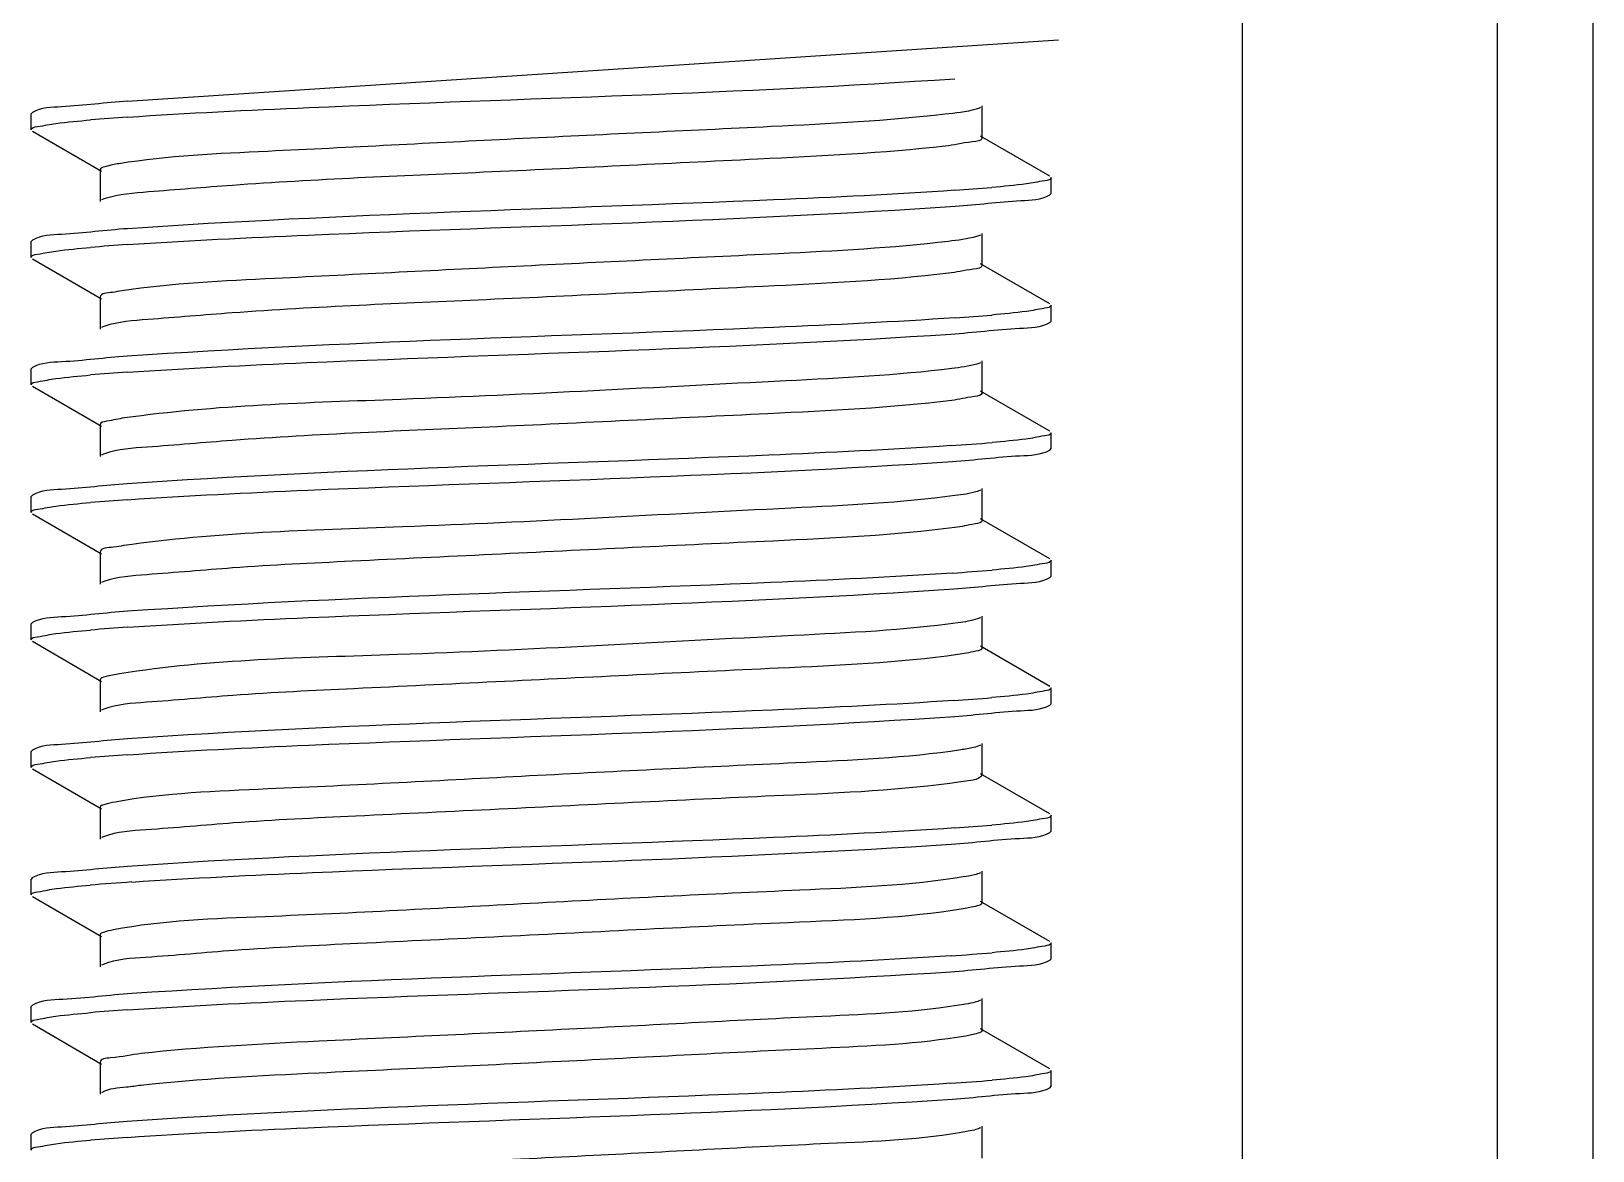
# Model space of a CAD drawing. Extents: x 1031190 to 1725648, y 733081 to 1571294.
# Drawn here: x 1139948 to 1140239.7, y 1215125.1 to 1215334.2 of the extents above; entities that cross this region are included whole.
import ezdxf

# ---------------------------------------------------------------- set-up
doc = ezdxf.new("R2010")
doc.units = 0
doc.header["$LTSCALE"] = 1000
doc.header["$MEASUREMENT"] = 0

msp = doc.modelspace()

# ---------------------------------------------------------------- linework, layer by layer
at = {"linetype": 'Continuous'}
for p, q in [((1140174.18, 1215988.29), (1140174.18, 1211247.26)), ((1140221.81, 1215988.29), (1140221.81, 1211247.26)), ((1140239.66, 1215988.29), (1140239.66, 1211247.26)), ((1139965.95, 1215321.12), (1140139.88, 1215332.55)), ((1139948.18, 1215319.01), (1139947.96, 1215318.75)), ((1139947.96, 1215315.78), (1139947.96, 1215318.75)), ((1139947.96, 1215315.78), (1139947.96, 1215318.75)), ((1140125.57, 1215314.29), (1140125.57, 1215320.24)), ((1139948.18, 1215315.52), (1139961.11, 1215308.03)), ((1140138.24, 1215307.11), (1140125.31, 1215314.59)), ((1139960.85, 1215308.34), (1139960.85, 1215302.38)), ((1140138.46, 1215303.87), (1140138.46, 1215306.85)), ((1140138.46, 1215303.87), (1140138.46, 1215306.85)), ((1140138.24, 1215303.61), (1140138.46, 1215303.87)), ((1139948.18, 1215295.2), (1139947.96, 1215294.94)), ((1139947.96, 1215291.96), (1139947.96, 1215294.94)), ((1139947.96, 1215291.96), (1139947.96, 1215294.94)), ((1140125.57, 1215290.48), (1140125.57, 1215296.43)), ((1139948.18, 1215291.7), (1139961.11, 1215284.22)), ((1140138.24, 1215283.3), (1140125.31, 1215290.78)), ((1139960.85, 1215284.52), (1139960.85, 1215278.57)), ((1140138.46, 1215280.06), (1140138.46, 1215283.03)), ((1140138.46, 1215280.06), (1140138.46, 1215283.03)), ((1140138.24, 1215279.8), (1140138.46, 1215280.06)), ((1139948.18, 1215271.39), (1139947.96, 1215271.13)), ((1139947.96, 1215268.15), (1139947.96, 1215271.13)), ((1139947.96, 1215268.15), (1139947.96, 1215271.13)), ((1140125.57, 1215266.66), (1140125.57, 1215272.62)), ((1139948.18, 1215267.89), (1139961.11, 1215260.41)), ((1140138.24, 1215259.48), (1140125.31, 1215266.96)), ((1139960.85, 1215260.71), (1139960.85, 1215254.76)), ((1140138.46, 1215256.25), (1140138.46, 1215259.22)), ((1140138.46, 1215256.25), (1140138.46, 1215259.22)), ((1140138.24, 1215255.98), (1140138.46, 1215256.25)), ((1140125.57, 1215242.85), (1140125.57, 1215248.8)), ((1139948.18, 1215247.58), (1139947.96, 1215247.32)), ((1139947.96, 1215244.34), (1139947.96, 1215247.32)), ((1139947.96, 1215244.34), (1139947.96, 1215247.32)), ((1139948.18, 1215244.08), (1139961.11, 1215236.6)), ((1140138.24, 1215235.67), (1140125.31, 1215243.15)), ((1139960.85, 1215236.9), (1139960.85, 1215230.94)), ((1140138.46, 1215232.43), (1140138.46, 1215235.41)), ((1139961.55, 1215231.44), (1139961.11, 1215231.25)), ((1140138.24, 1215232.17), (1140138.46, 1215232.43)), ((1140125.57, 1215219.04), (1140125.57, 1215224.99)), ((1139948.18, 1215223.76), (1139947.96, 1215223.5)), ((1139947.96, 1215220.53), (1139947.96, 1215223.5)), ((1139947.96, 1215220.53), (1139947.96, 1215223.5)), ((1139948.18, 1215220.27), (1139961.11, 1215212.78)), ((1140138.24, 1215211.86), (1140125.31, 1215219.34)), ((1139960.85, 1215213.08), (1139960.85, 1215207.13)), ((1140138.46, 1215208.62), (1140138.46, 1215211.6)), ((1140138.46, 1215208.62), (1140138.46, 1215211.6)), ((1139961.5, 1215207.61), (1139961.11, 1215207.43)), ((1140138.24, 1215208.36), (1140138.46, 1215208.62)), ((1140125.57, 1215195.22), (1140125.57, 1215201.18)), ((1139948.18, 1215199.95), (1139947.96, 1215199.69)), ((1139947.96, 1215196.71), (1139947.96, 1215199.69)), ((1139947.96, 1215196.71), (1139947.96, 1215199.69)), ((1139948.18, 1215196.45), (1139961.11, 1215188.97)), ((1140138.24, 1215188.04), (1140125.31, 1215195.53)), ((1139960.85, 1215189.27), (1139960.85, 1215183.32)), ((1140138.46, 1215184.81), (1140138.46, 1215187.78)), ((1140138.46, 1215184.81), (1140138.46, 1215187.78)), ((1139961.46, 1215183.78), (1139961.11, 1215183.62)), ((1140138.24, 1215184.55), (1140138.46, 1215184.81)), ((1139948.18, 1215176.14), (1139947.96, 1215175.88)), ((1139947.96, 1215172.9), (1139947.96, 1215175.88)), ((1139947.96, 1215172.9), (1139947.96, 1215175.88)), ((1140125.57, 1215171.41), (1140125.57, 1215177.37)), ((1139948.18, 1215172.64), (1139961.11, 1215165.16)), ((1140138.24, 1215164.23), (1140125.31, 1215171.71)), ((1139960.85, 1215165.46), (1139960.85, 1215159.51)), ((1140138.46, 1215160.99), (1140138.46, 1215163.97)), ((1140138.46, 1215160.99), (1140138.46, 1215163.97)), ((1140138.24, 1215160.73), (1140138.46, 1215160.99)), ((1139961.42, 1215159.95), (1139961.11, 1215159.81)), ((1139948.18, 1215152.32), (1139947.96, 1215152.06)), ((1139947.96, 1215149.09), (1139947.96, 1215152.06)), ((1139947.96, 1215149.09), (1139947.96, 1215152.06)), ((1140125.57, 1215147.6), (1140125.57, 1215153.55)), ((1139948.18, 1215148.83), (1139961.11, 1215141.34)), ((1140138.24, 1215140.42), (1140125.31, 1215147.9)), ((1139960.85, 1215141.65), (1139960.85, 1215135.69)), ((1140138.46, 1215137.18), (1140138.46, 1215140.16)), ((1140138.46, 1215137.18), (1140138.46, 1215140.16)), ((1140138.24, 1215136.92), (1140138.46, 1215137.18)), ((1139948.18, 1215128.51), (1139947.96, 1215128.25)), ((1139947.96, 1215125.27), (1139947.96, 1215128.25)), ((1139947.96, 1215125.27), (1139947.96, 1215128.25)), ((1140125.57, 1215123.79), (1140125.57, 1215129.74))]:
    msp.add_line(p, q, dxfattribs=at)
for centre, radius, start, end in [((1139993.32, 1214909.31), 409.75, 93.8309, 94.8034), ((1140093.11, 1215713.06), 409.49, 273.831, 274.805), ((1139993.24, 1214886.61), 408.64, 93.8384, 94.8035), ((1140093.23, 1215687.85), 408.1, 273.8416, 274.804), ((1139993.24, 1214862.72), 408.71, 93.8379, 94.8036), ((1140092.15, 1215677.53), 421.63, 273.7501, 274.8057), ((1139993.34, 1214837.72), 409.9, 93.83, 94.8034), ((1140092.56, 1215648.55), 416.44, 273.7834, 274.8062), ((1139993.36, 1214813.63), 410.18, 93.8281, 94.8033), ((1140092.89, 1215620.62), 412.32, 273.8111, 274.8058), ((1139993.33, 1214790.22), 409.77, 93.8308, 94.8034), ((1140093.11, 1215594.06), 409.56, 273.8305, 274.805), ((1139994.36, 1214753.41), 422.82, 93.743, 94.805), ((1140092.27, 1215580.77), 420.12, 273.7591, 274.8063), ((1139993.24, 1214743.71), 408.65, 93.8383, 94.8036), ((1140092.14, 1215558.65), 421.81, 273.7489, 274.8056), ((1139993.33, 1214718.67), 409.88, 93.8301, 94.8034)]:
    msp.add_arc(centre, radius, start, end, dxfattribs=at)
for points, knots in [([(1139965.95, 1215318.14), (1139977.22, 1215318.91), (1140028.73, 1215321.39), (1140080.3, 1215322.58), (1140120.47, 1215325.32)], [0, 0, 0, 0, 0.219207, 1, 1, 1, 1]), ([(1139965.97, 1215321.12), (1139961.86, 1215320.84), (1139956.08, 1215320.04), (1139949.79, 1215319.94), (1139948.19, 1215319.01)], [0, 0, 0, 0, 0.690341, 1, 1, 1, 1]), ([(1140118.66, 1215318.68), (1140107.88, 1215317.44), (1140081.06, 1215316.09), (1140038.87, 1215314.15), (1139998.28, 1215311.99), (1139973.54, 1215310.91), (1139964.36, 1215309.45)], [0, 0, 0, 0, 0.210492, 0.520764, 0.819615, 1, 1, 1, 1]), ([(1140125.31, 1215319.94), (1140125.05, 1215319.79), (1140122.86, 1215319.12), (1140120.61, 1215318.9), (1140118.66, 1215318.68)], [0, 0, 0, 0, 0.130925, 1, 1, 1, 1]), ([(1139947.96, 1215315.78), (1139947.96, 1215316.21), (1139950.25, 1215316.5), (1139951.4, 1215316.81), (1139952.56, 1215316.96)], [0, 0, 0, 0, 0.271512, 1, 1, 1, 1]), ([(1140118.66, 1215312.72), (1140107.04, 1215311.39), (1140078.25, 1215310.05), (1140033.9, 1215307.81), (1139995.87, 1215306.32), (1139972.41, 1215304.35), (1139964.39, 1215303.75), (1139961.78, 1215302.95)], [0, 0, 0, 0, 0.223118, 0.549331, 0.848052, 0.947905, 1, 1, 1, 1]), ([(1140125.57, 1215314.29), (1140125.58, 1215313.65), (1140122.06, 1215313.42), (1140120.39, 1215312.92), (1140118.66, 1215312.72)], [0, 0, 0, 0, 0.268344, 1, 1, 1, 1]), ([(1139964.36, 1215309.45), (1139963.48, 1215309.31), (1139962.53, 1215309.08), (1139960.85, 1215308.68), (1139960.85, 1215308.34)], [0, 0, 0, 0, 0.719855, 1, 1, 1, 1]), ([(1140138.46, 1215306.85), (1140138.46, 1215306.42), (1140136.19, 1215306.13), (1140135.04, 1215305.82), (1140133.9, 1215305.67)], [0, 0, 0, 0, 0.27162, 1, 1, 1, 1]), ([(1140120.47, 1215304.48), (1140109.2, 1215303.71), (1140057.69, 1215301.23), (1140006.11, 1215300.04), (1139965.95, 1215297.31)], [0, 0, 0, 0, 0.219225, 1, 1, 1, 1]), ([(1140120.57, 1215301.51), (1140124.66, 1215301.79), (1140130.39, 1215302.58), (1140136.64, 1215302.69), (1140138.23, 1215303.61)], [0, 0, 0, 0, 0.690204, 1, 1, 1, 1]), ([(1139961.78, 1215302.95), (1139961.65, 1215302.91), (1139961.42, 1215302.84), (1139961.2, 1215302.74), (1139961.11, 1215302.68)], [0, 0, 0, 0, 0.565422, 1, 1, 1, 1]), ([(1139965.88, 1215294.33), (1139977.17, 1215295.1), (1140028.73, 1215297.58), (1140080.35, 1215298.77), (1140120.57, 1215301.51)], [0, 0, 0, 0, 0.219144, 1, 1, 1, 1]), ([(1139965.95, 1215297.31), (1139961.84, 1215297.03), (1139956.07, 1215296.23), (1139949.79, 1215296.12), (1139948.19, 1215295.2)], [0, 0, 0, 0, 0.690315, 1, 1, 1, 1]), ([(1140119.3, 1215294.94), (1140108.79, 1215293.68), (1140082.29, 1215292.36), (1140040.33, 1215290.38), (1139999.43, 1215288.27), (1139974.32, 1215287.12), (1139964.86, 1215285.71)], [0, 0, 0, 0, 0.205418, 0.513768, 0.814544, 1, 1, 1, 1]), ([(1140125.31, 1215296.13), (1140125.07, 1215295.99), (1140123.1, 1215295.37), (1140121.06, 1215295.15), (1140119.3, 1215294.94)], [0, 0, 0, 0, 0.133703, 1, 1, 1, 1]), ([(1139947.96, 1215291.96), (1139947.96, 1215292.4), (1139950.24, 1215292.68), (1139951.39, 1215293), (1139952.54, 1215293.14)], [0, 0, 0, 0, 0.271571, 1, 1, 1, 1]), ([(1140119.3, 1215288.99), (1140107.79, 1215287.6), (1140078.95, 1215286.29), (1140034.38, 1215284.01), (1139995.97, 1215282.54), (1139972.33, 1215280.52), (1139964.27, 1215279.95), (1139961.69, 1215279.11)], [0, 0, 0, 0, 0.220204, 0.547586, 0.848383, 0.94851, 1, 1, 1, 1]), ([(1140125.57, 1215290.48), (1140125.57, 1215289.89), (1140122.41, 1215289.62), (1140120.87, 1215289.18), (1140119.3, 1215288.99)], [0, 0, 0, 0, 0.269649, 1, 1, 1, 1]), ([(1139964.86, 1215285.71), (1139964.27, 1215285.62), (1139963.14, 1215285.3), (1139960.85, 1215285.33), (1139960.85, 1215284.52)], [0, 0, 0, 0, 0.421018, 1, 1, 1, 1]), ([(1140138.46, 1215283.03), (1140138.46, 1215282.6), (1140136.19, 1215282.32), (1140135.04, 1215282.01), (1140133.9, 1215281.86)], [0, 0, 0, 0, 0.271621, 1, 1, 1, 1]), ([(1140120.57, 1215280.67), (1140109.29, 1215279.9), (1140057.72, 1215277.42), (1140006.1, 1215276.23), (1139965.88, 1215273.49)], [0, 0, 0, 0, 0.219059, 1, 1, 1, 1]), ([(1140119.73, 1215277.64), (1140124.01, 1215277.93), (1140130.02, 1215278.76), (1140136.57, 1215278.84), (1140138.23, 1215279.8)], [0, 0, 0, 0, 0.691064, 1, 1, 1, 1]), ([(1139961.69, 1215279.11), (1139961.58, 1215279.08), (1139961.38, 1215279.01), (1139961.19, 1215278.92), (1139961.11, 1215278.87)], [0, 0, 0, 0, 0.559972, 1, 1, 1, 1]), ([(1139965.88, 1215270.51), (1139977.07, 1215271.28), (1140028.35, 1215273.75), (1140079.69, 1215274.97), (1140119.73, 1215277.64)], [0, 0, 0, 0, 0.218315, 1, 1, 1, 1]), ([(1139965.88, 1215273.49), (1139961.79, 1215273.21), (1139956.04, 1215272.42), (1139949.78, 1215272.31), (1139948.19, 1215271.39)], [0, 0, 0, 0, 0.690246, 1, 1, 1, 1]), ([(1140119.92, 1215271.2), (1140109.66, 1215269.91), (1140075.29, 1215268.27), (1140023.84, 1215265.37), (1139982.46, 1215264.37), (1139965.38, 1215261.97)], [0, 0, 0, 0, 0.200359, 0.665926, 1, 1, 1, 1]), ([(1140125.31, 1215272.32), (1140125.09, 1215272.19), (1140123.33, 1215271.61), (1140121.5, 1215271.4), (1140119.92, 1215271.2)], [0, 0, 0, 0, 0.136714, 1, 1, 1, 1]), ([(1139947.96, 1215268.15), (1139947.96, 1215268.58), (1139950.24, 1215268.87), (1139951.39, 1215269.18), (1139952.54, 1215269.33)], [0, 0, 0, 0, 0.271569, 1, 1, 1, 1]), ([(1140119.92, 1215265.25), (1140108.53, 1215263.81), (1140079.66, 1215262.53), (1140034.9, 1215260.2), (1139996.11, 1215258.76), (1139972.28, 1215256.68), (1139964.17, 1215256.14), (1139961.62, 1215255.27)], [0, 0, 0, 0, 0.217121, 0.545559, 0.848485, 0.948981, 1, 1, 1, 1]), ([(1140125.57, 1215266.66), (1140125.57, 1215266.13), (1140122.75, 1215265.82), (1140121.34, 1215265.43), (1140119.92, 1215265.25)], [0, 0, 0, 0, 0.271205, 1, 1, 1, 1]), ([(1139965.38, 1215261.97), (1139964.24, 1215261.81), (1139963.07, 1215261.51), (1139960.85, 1215261.15), (1139960.85, 1215260.71)], [0, 0, 0, 0, 0.725085, 1, 1, 1, 1]), ([(1140119.73, 1215256.8), (1140108.4, 1215256.05), (1140057.12, 1215253.59), (1140005.78, 1215252.4), (1139965.88, 1215249.68)], [0, 0, 0, 0, 0.221032, 1, 1, 1, 1]), ([(1140138.46, 1215259.22), (1140138.46, 1215258.78), (1140136.13, 1215258.5), (1140134.95, 1215258.18), (1140133.77, 1215258.03)], [0, 0, 0, 0, 0.271165, 1, 1, 1, 1]), ([(1139961.62, 1215255.27), (1139961.52, 1215255.24), (1139961.35, 1215255.18), (1139961.18, 1215255.1), (1139961.11, 1215255.06)], [0, 0, 0, 0, 0.555073, 1, 1, 1, 1]), ([(1139965.96, 1215246.71), (1139977.18, 1215247.47), (1140028.54, 1215249.94), (1140079.96, 1215251.15), (1140120.04, 1215253.85)], [0, 0, 0, 0, 0.218794, 1, 1, 1, 1]), ([(1140120.04, 1215253.85), (1140124.25, 1215254.13), (1140130.16, 1215254.95), (1140136.59, 1215255.04), (1140138.23, 1215255.98)], [0, 0, 0, 0, 0.69076, 1, 1, 1, 1]), ([(1139965.88, 1215249.68), (1139961.79, 1215249.4), (1139956.04, 1215248.6), (1139949.78, 1215248.49), (1139948.19, 1215247.58)], [0, 0, 0, 0, 0.690251, 1, 1, 1, 1]), ([(1140125.31, 1215248.5), (1140125.11, 1215248.39), (1140123.55, 1215247.85), (1140121.91, 1215247.65), (1140120.51, 1215247.47)], [0, 0, 0, 0, 0.139964, 1, 1, 1, 1]), ([(1139947.96, 1215244.34), (1139947.96, 1215244.77), (1139950.25, 1215245.06), (1139951.4, 1215245.37), (1139952.56, 1215245.52)], [0, 0, 0, 0, 0.271503, 1, 1, 1, 1]), ([(1140120.51, 1215247.47), (1140110.37, 1215246.12), (1140075.88, 1215244.52), (1140024.2, 1215241.53), (1139982.44, 1215240.6), (1139965.22, 1215238.14)], [0, 0, 0, 0, 0.197233, 0.664604, 1, 1, 1, 1]), ([(1140125.57, 1215242.85), (1140125.57, 1215242.37), (1140123.06, 1215242.03), (1140121.78, 1215241.68), (1140120.51, 1215241.51)], [0, 0, 0, 0, 0.272967, 1, 1, 1, 1]), ([(1140120.51, 1215241.51), (1140109.25, 1215240.01), (1140080.38, 1215238.76), (1140042.84, 1215236.89), (1140009.2, 1215235.28), (1139987.61, 1215234.24), (1139972.26, 1215232.85), (1139964.09, 1215232.33), (1139961.55, 1215231.44)], [0, 0, 0, 0, 0.213883, 0.543283, 0.707942, 0.848388, 0.949336, 1, 1, 1, 1]), ([(1139965.22, 1215238.14), (1139964.59, 1215238.05), (1139963.35, 1215237.7), (1139960.85, 1215237.78), (1139960.85, 1215236.9)], [0, 0, 0, 0, 0.42179, 1, 1, 1, 1]), ([(1140138.46, 1215235.41), (1140138.46, 1215234.97), (1140136.16, 1215234.69), (1140135, 1215234.37), (1140133.84, 1215234.22)], [0, 0, 0, 0, 0.27139, 1, 1, 1, 1]), ([(1140120.04, 1215233.01), (1140108.74, 1215232.25), (1140057.38, 1215229.78), (1140005.96, 1215228.59), (1139965.96, 1215225.87)], [0, 0, 0, 0, 0.220239, 1, 1, 1, 1]), ([(1140120.29, 1215230.05), (1140124.45, 1215230.33), (1140130.27, 1215231.14), (1140136.61, 1215231.24), (1140138.23, 1215232.17)], [0, 0, 0, 0, 0.690501, 1, 1, 1, 1]), ([(1139965.97, 1215222.9), (1139977.23, 1215223.66), (1140028.67, 1215226.14), (1140080.17, 1215227.34), (1140120.29, 1215230.05)], [0, 0, 0, 0, 0.219088, 1, 1, 1, 1]), ([(1139965.96, 1215225.87), (1139961.84, 1215225.59), (1139956.08, 1215224.79), (1139949.79, 1215224.68), (1139948.19, 1215223.76)], [0, 0, 0, 0, 0.690324, 1, 1, 1, 1]), ([(1140125.31, 1215224.69), (1140125.13, 1215224.59), (1140123.75, 1215224.09), (1140122.3, 1215223.91), (1140121.07, 1215223.73)], [0, 0, 0, 0, 0.143518, 1, 1, 1, 1]), ([(1139947.96, 1215220.53), (1139947.96, 1215220.96), (1139950.25, 1215221.24), (1139951.41, 1215221.56), (1139952.56, 1215221.71)], [0, 0, 0, 0, 0.27149, 1, 1, 1, 1]), ([(1140121.07, 1215223.73), (1140110.92, 1215222.3), (1140075.93, 1215220.77), (1140023.84, 1215217.57), (1139981.6, 1215216.91), (1139964.46, 1215214.21)], [0, 0, 0, 0, 0.195888, 0.668212, 1, 1, 1, 1]), ([(1140125.57, 1215219.04), (1140125.57, 1215218.6), (1140123.36, 1215218.24), (1140122.2, 1215217.94), (1140121.07, 1215217.78)], [0, 0, 0, 0, 0.275042, 1, 1, 1, 1]), ([(1140121.07, 1215217.78), (1140109.95, 1215216.21), (1140081.09, 1215215.01), (1140043.48, 1215213.1), (1140009.55, 1215211.48), (1139987.73, 1215210.45), (1139972.25, 1215209.01), (1139964.03, 1215208.53), (1139961.5, 1215207.61)], [0, 0, 0, 0, 0.210506, 0.540786, 0.706621, 0.84812, 0.949594, 1, 1, 1, 1]), ([(1139964.46, 1215214.21), (1139963.55, 1215214.07), (1139962.58, 1215213.83), (1139960.85, 1215213.44), (1139960.85, 1215213.08)], [0, 0, 0, 0, 0.720573, 1, 1, 1, 1]), ([(1140138.46, 1215211.6), (1140138.46, 1215211.16), (1140136.18, 1215210.88), (1140135.03, 1215210.57), (1140133.88, 1215210.42)], [0, 0, 0, 0, 0.271542, 1, 1, 1, 1]), ([(1140120.29, 1215209.22), (1140109.01, 1215208.45), (1140057.57, 1215205.98), (1140006.07, 1215204.78), (1139965.97, 1215202.06)], [0, 0, 0, 0, 0.219626, 1, 1, 1, 1]), ([(1140120.47, 1215206.25), (1140124.58, 1215206.53), (1140130.35, 1215207.33), (1140136.63, 1215207.44), (1140138.23, 1215208.36)], [0, 0, 0, 0, 0.690315, 1, 1, 1, 1]), ([(1139965.95, 1215199.08), (1139977.23, 1215199.85), (1140028.73, 1215202.33), (1140080.3, 1215203.52), (1140120.47, 1215206.25)], [0, 0, 0, 0, 0.219207, 1, 1, 1, 1]), ([(1139965.97, 1215202.06), (1139961.86, 1215201.78), (1139956.08, 1215200.98), (1139949.79, 1215200.87), (1139948.19, 1215199.95)], [0, 0, 0, 0, 0.690341, 1, 1, 1, 1]), ([(1140121.59, 1215199.99), (1140111.41, 1215198.47), (1140084.48, 1215197.31), (1140041.33, 1215195.18), (1139998.98, 1215192.87), (1139973.02, 1215191.94), (1139963.62, 1215190.26)], [0, 0, 0, 0, 0.195054, 0.509751, 0.81902, 1, 1, 1, 1]), ([(1140125.31, 1215200.88), (1140124.91, 1215200.65), (1140123.64, 1215200.34), (1140122.4, 1215200.12), (1140121.59, 1215199.99)], [0, 0, 0, 0, 0.361946, 1, 1, 1, 1]), ([(1139947.96, 1215196.71), (1139947.96, 1215197.15), (1139950.25, 1215197.43), (1139951.4, 1215197.75), (1139952.56, 1215197.9)], [0, 0, 0, 0, 0.271511, 1, 1, 1, 1]), ([(1140125.57, 1215195.22), (1140125.57, 1215195.1), (1140124.2, 1215194.15), (1140122.85, 1215194.23), (1140121.59, 1215194.04)], [0, 0, 0, 0, 0.092175, 1, 1, 1, 1]), ([(1140121.59, 1215194.04), (1140110.64, 1215192.4), (1140081.8, 1215191.27), (1140044.15, 1215189.31), (1140009.92, 1215187.69), (1139987.87, 1215186.65), (1139972.27, 1215185.19), (1139963.97, 1215184.73), (1139961.46, 1215183.78)], [0, 0, 0, 0, 0.207, 0.538089, 0.705109, 0.8477, 0.949766, 1, 1, 1, 1]), ([(1139963.62, 1215190.26), (1139962.92, 1215190.13), (1139962.14, 1215189.95), (1139960.85, 1215189.56), (1139960.85, 1215189.27)], [0, 0, 0, 0, 0.714305, 1, 1, 1, 1]), ([(1140138.46, 1215187.78), (1140138.46, 1215187.35), (1140136.19, 1215187.07), (1140135.04, 1215186.75), (1140133.9, 1215186.61)], [0, 0, 0, 0, 0.271618, 1, 1, 1, 1]), ([(1140120.47, 1215185.42), (1140109.19, 1215184.65), (1140057.68, 1215182.17), (1140006.11, 1215180.98), (1139965.95, 1215178.24)], [0, 0, 0, 0, 0.219234, 1, 1, 1, 1]), ([(1140119.81, 1215182.39), (1140124.08, 1215182.68), (1140130.05, 1215183.51), (1140136.57, 1215183.59), (1140138.23, 1215184.55)], [0, 0, 0, 0, 0.690986, 1, 1, 1, 1]), ([(1139966.76, 1215175.32), (1139977.99, 1215176.07), (1140029.01, 1215178.52), (1140080.09, 1215179.74), (1140119.81, 1215182.39)], [0, 0, 0, 0, 0.220435, 1, 1, 1, 1]), ([(1139965.95, 1215178.24), (1139961.84, 1215177.97), (1139956.07, 1215177.17), (1139949.79, 1215177.06), (1139948.19, 1215176.14)], [0, 0, 0, 0, 0.690316, 1, 1, 1, 1]), ([(1140122.08, 1215176.26), (1140111.99, 1215174.65), (1140084.91, 1215173.56), (1140041.44, 1215171.38), (1139998.74, 1215168.98), (1139972.59, 1215168.17), (1139963.26, 1215166.38)], [0, 0, 0, 0, 0.192604, 0.509424, 0.820982, 1, 1, 1, 1]), ([(1140125.31, 1215177.06), (1140124.95, 1215176.86), (1140123.86, 1215176.58), (1140122.78, 1215176.37), (1140122.08, 1215176.26)], [0, 0, 0, 0, 0.367593, 1, 1, 1, 1]), ([(1139947.96, 1215172.9), (1139947.96, 1215173.34), (1139950.31, 1215173.62), (1139951.49, 1215173.95), (1139952.67, 1215174.1)], [0, 0, 0, 0, 0.271089, 1, 1, 1, 1]), ([(1140122.08, 1215170.31), (1140111.3, 1215168.58), (1140082.5, 1215167.54), (1140044.82, 1215165.53), (1140010.32, 1215163.89), (1139988.03, 1215162.86), (1139972.3, 1215161.36), (1139963.93, 1215160.93), (1139961.42, 1215159.95)], [0, 0, 0, 0, 0.203373, 0.535211, 0.703427, 0.847147, 0.949865, 1, 1, 1, 1]), ([(1140125.57, 1215171.41), (1140125.57, 1215171.07), (1140123.9, 1215170.67), (1140122.96, 1215170.45), (1140122.08, 1215170.31)], [0, 0, 0, 0, 0.280331, 1, 1, 1, 1]), ([(1139963.26, 1215166.38), (1139962.65, 1215166.26), (1139961.95, 1215166.1), (1139960.85, 1215165.71), (1139960.85, 1215165.46)], [0, 0, 0, 0, 0.710691, 1, 1, 1, 1]), ([(1140138.46, 1215163.97), (1140138.46, 1215163.53), (1140136.14, 1215163.25), (1140134.97, 1215162.93), (1140133.8, 1215162.78)], [0, 0, 0, 0, 0.271257, 1, 1, 1, 1]), ([(1140119.81, 1215161.56), (1140108.61, 1215160.81), (1140057.59, 1215158.36), (1140006.51, 1215157.14), (1139966.76, 1215154.49)], [0, 0, 0, 0, 0.219935, 1, 1, 1, 1]), ([(1140119.72, 1215158.58), (1140124.01, 1215158.86), (1140130.01, 1215159.69), (1140136.57, 1215159.78), (1140138.23, 1215160.73)], [0, 0, 0, 0, 0.691075, 1, 1, 1, 1]), ([(1139965.88, 1215151.45), (1139977.06, 1215152.21), (1140028.34, 1215154.68), (1140079.68, 1215155.9), (1140119.72, 1215158.58)], [0, 0, 0, 0, 0.218297, 1, 1, 1, 1]), ([(1139966.76, 1215154.49), (1139962.46, 1215154.2), (1139956.43, 1215153.36), (1139949.86, 1215153.29), (1139948.19, 1215152.32)], [0, 0, 0, 0, 0.691141, 1, 1, 1, 1]), ([(1140122.54, 1215152.52), (1140113.67, 1215151), (1140089.33, 1215150), (1140049.09, 1215147.79), (1140006.68, 1215145.87), (1139979.52, 1215144.5), (1139968.48, 1215143.29)], [0, 0, 0, 0, 0.175014, 0.471824, 0.784132, 1, 1, 1, 1]), ([(1140125.31, 1215153.25), (1140125, 1215153.07), (1140124.06, 1215152.81), (1140123.13, 1215152.62), (1140122.54, 1215152.52)], [0, 0, 0, 0, 0.373885, 1, 1, 1, 1]), ([(1139947.96, 1215149.09), (1139947.96, 1215149.52), (1139950.24, 1215149.81), (1139951.39, 1215150.12), (1139952.54, 1215150.27)], [0, 0, 0, 0, 0.271572, 1, 1, 1, 1]), ([(1140122.54, 1215146.57), (1140113.67, 1215145.05), (1140089.33, 1215144.05), (1140049.09, 1215141.84), (1140006.68, 1215139.92), (1139979.52, 1215138.55), (1139968.48, 1215137.34)], [0, 0, 0, 0, 0.175014, 0.471824, 0.784132, 1, 1, 1, 1]), ([(1140125.57, 1215147.6), (1140125.57, 1215147.29), (1140124.15, 1215146.9), (1140123.31, 1215146.7), (1140122.54, 1215146.57)], [0, 0, 0, 0, 0.283723, 1, 1, 1, 1]), ([(1139968.48, 1215143.29), (1139966.57, 1215143.08), (1139964.75, 1215142.52), (1139960.84, 1215142.35), (1139960.85, 1215141.65)], [0, 0, 0, 0, 0.732819, 1, 1, 1, 1]), ([(1140138.46, 1215140.16), (1140138.46, 1215139.72), (1140136.12, 1215139.44), (1140134.95, 1215139.11), (1140133.77, 1215138.96)], [0, 0, 0, 0, 0.271157, 1, 1, 1, 1]), ([(1139968.48, 1215137.34), (1139967.56, 1215137.24), (1139965.11, 1215136.87), (1139962.47, 1215136.78), (1139961.11, 1215135.99)], [0, 0, 0, 0, 0.371801, 1, 1, 1, 1]), ([(1140119.72, 1215137.74), (1140108.39, 1215136.98), (1140057.12, 1215134.52), (1140005.77, 1215133.33), (1139965.88, 1215130.61)], [0, 0, 0, 0, 0.22106, 1, 1, 1, 1]), ([(1140120.03, 1215134.78), (1140124.25, 1215135.07), (1140130.15, 1215135.89), (1140136.59, 1215135.98), (1140138.23, 1215136.92)], [0, 0, 0, 0, 0.69077, 1, 1, 1, 1]), ([(1139965.95, 1215127.64), (1139977.18, 1215128.41), (1140028.54, 1215130.88), (1140079.95, 1215132.09), (1140120.03, 1215134.78)], [0, 0, 0, 0, 0.218782, 1, 1, 1, 1]), ([(1139965.88, 1215130.61), (1139961.79, 1215130.34), (1139956.04, 1215129.54), (1139949.78, 1215129.43), (1139948.19, 1215128.51)], [0, 0, 0, 0, 0.690248, 1, 1, 1, 1]), ([(1140122.97, 1215128.79), (1140114.39, 1215127.2), (1140090.43, 1215126.29), (1140050.55, 1215124.02), (1140007.95, 1215122.14), (1139980.48, 1215120.74), (1139969.19, 1215119.55)], [0, 0, 0, 0, 0.169916, 0.464788, 0.779028, 1, 1, 1, 1]), ([(1140125.31, 1215129.44), (1140125.04, 1215129.28), (1140124.25, 1215129.04), (1140123.47, 1215128.88), (1140122.97, 1215128.79)], [0, 0, 0, 0, 0.380929, 1, 1, 1, 1]), ([(1139947.96, 1215125.27), (1139947.96, 1215125.71), (1139950.25, 1215125.99), (1139951.4, 1215126.31), (1139952.56, 1215126.46)], [0, 0, 0, 0, 0.271504, 1, 1, 1, 1])]:
    msp.add_open_spline(points, degree=3, knots=knots, dxfattribs=at)
for points in [[(1139952.56, 1215316.96), (1139954.7, 1215317.24), (1139956.86, 1215317.44), (1139959.01, 1215317.62)], [(1140133.9, 1215305.67), (1140131.74, 1215305.39), (1140129.58, 1215305.19), (1140127.41, 1215305)], [(1139952.54, 1215293.14), (1139954.69, 1215293.42), (1139956.85, 1215293.62), (1139959.02, 1215293.81)], [(1140133.9, 1215281.86), (1140131.74, 1215281.58), (1140129.57, 1215281.37), (1140127.4, 1215281.19)], [(1139952.54, 1215269.33), (1139954.69, 1215269.61), (1139956.85, 1215269.81), (1139959.02, 1215270)], [(1140133.77, 1215258.03), (1140131.68, 1215257.76), (1140129.58, 1215257.56), (1140127.47, 1215257.38)], [(1139952.56, 1215245.52), (1139954.7, 1215245.8), (1139956.86, 1215246), (1139959.01, 1215246.18)], [(1140133.84, 1215234.22), (1140131.72, 1215233.95), (1140129.58, 1215233.75), (1140127.45, 1215233.57)], [(1139952.56, 1215221.71), (1139954.71, 1215221.99), (1139956.86, 1215222.19), (1139959.01, 1215222.37)], [(1140133.88, 1215210.42), (1140131.74, 1215210.14), (1140129.58, 1215209.94), (1140127.43, 1215209.75)], [(1139952.56, 1215197.9), (1139954.7, 1215198.17), (1139956.86, 1215198.37), (1139959.01, 1215198.56)], [(1140133.9, 1215186.61), (1140131.74, 1215186.33), (1140129.58, 1215186.12), (1140127.42, 1215185.94)], [(1139952.67, 1215174.1), (1139954.75, 1215174.36), (1139956.85, 1215174.56), (1139958.94, 1215174.74)], [(1140133.8, 1215162.78), (1140131.7, 1215162.51), (1140129.58, 1215162.31), (1140127.47, 1215162.13)], [(1139952.54, 1215150.27), (1139954.69, 1215150.55), (1139956.85, 1215150.75), (1139959.02, 1215150.93)], [(1140133.77, 1215138.96), (1140131.68, 1215138.69), (1140129.58, 1215138.5), (1140127.47, 1215138.32)], [(1139952.56, 1215126.46), (1139954.7, 1215126.74), (1139956.86, 1215126.94), (1139959.01, 1215127.12)]]:
    msp.add_open_spline(points, degree=3, dxfattribs=at)

doc.saveas('drawing.dxf')
